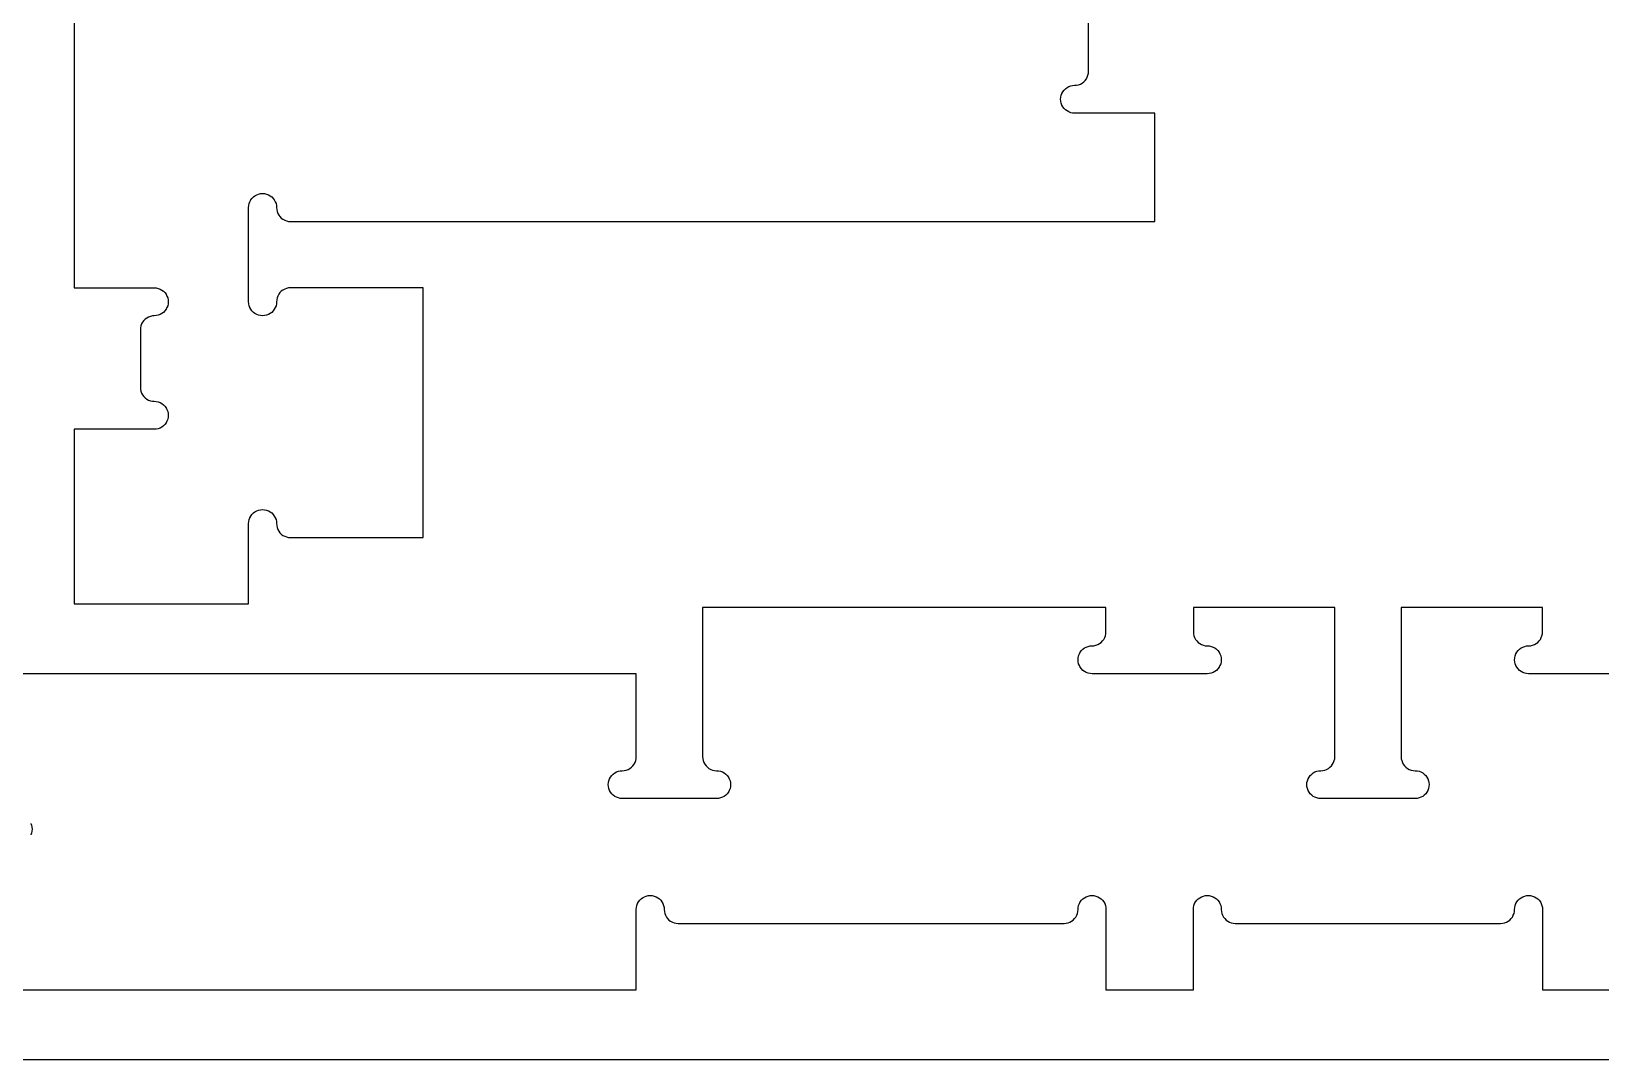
# Model space of a CAD drawing. Header units: inches. Extents: x 1367 to 1651, y -1653 to -1438.
# Drawn here: x 1542.46 to 1560.15, y -1652.54 to -1640.94 of the extents above; entities that cross this region are included whole.
import ezdxf

# ---------------------------------------------------------------- set-up
doc = ezdxf.new("R2010")
doc.units = ezdxf.units.IN
doc.header["$MEASUREMENT"] = 0
doc.linetypes.add('Solid', pattern=[0])
doc.layers.add('000_NOTES', color=6, linetype='Continuous')
doc.layers.add('CUT_THRU', color=7, linetype='Continuous')

msp = doc.modelspace()

# ---------------------------------------------------------------- linework, layer by layer
at = {"linetype": 'Solid', "lineweight": 5}
for points in [[(1542.944, -1640.114, 0), (1542.944, -1643.835, 0), (1543.849, -1643.835, 0), (1543.871, -1643.836, 0), (1543.893, -1643.841, 0), (1543.914, -1643.849, 0), (1543.934, -1643.86, 0), (1543.952, -1643.873, 0), (1543.968, -1643.889, 0), (1543.982, -1643.907, 0), (1543.992, -1643.927, 0), (1544, -1643.948, 0), (1544.005, -1643.97, 0), (1544.007, -1643.992, 0), (1544.005, -1644.015, 0), (1544, -1644.037, 0), (1543.992, -1644.058, 0), (1543.982, -1644.077, 0), (1543.968, -1644.095, 0), (1543.952, -1644.111, 0), (1543.934, -1644.125, 0), (1543.914, -1644.135, 0), (1543.893, -1644.143, 0), (1543.871, -1644.148, 0), (1543.849, -1644.15, 0), (1543.827, -1644.151, 0), (1543.805, -1644.156, 0), (1543.784, -1644.164, 0), (1543.764, -1644.175, 0), (1543.746, -1644.188, 0), (1543.73, -1644.204, 0), (1543.717, -1644.222, 0), (1543.706, -1644.242, 0), (1543.698, -1644.263, 0), (1543.693, -1644.285, 0), (1543.692, -1644.307, 0), (1543.692, -1644.957, 0), (1543.693, -1644.979, 0), (1543.698, -1645.001, 0), (1543.706, -1645.022, 0), (1543.717, -1645.042, 0), (1543.73, -1645.06, 0), (1543.746, -1645.076, 0), (1543.764, -1645.089, 0), (1543.784, -1645.1, 0), (1543.805, -1645.108, 0), (1543.827, -1645.113, 0), (1543.849, -1645.114, 0), (1543.871, -1645.116, 0), (1543.893, -1645.121, 0), (1543.914, -1645.128, 0), (1543.934, -1645.139, 0), (1543.952, -1645.153, 0), (1543.968, -1645.169, 0), (1543.982, -1645.187, 0), (1543.992, -1645.206, 0), (1544, -1645.227, 0), (1544.005, -1645.249, 0), (1544.007, -1645.272, 0), (1544.005, -1645.294, 0), (1544, -1645.316, 0), (1543.992, -1645.337, 0), (1543.982, -1645.357, 0), (1543.968, -1645.375, 0), (1543.952, -1645.391, 0), (1543.934, -1645.404, 0), (1543.914, -1645.415, 0), (1543.893, -1645.423, 0), (1543.871, -1645.428, 0), (1543.849, -1645.429, 0), (1542.944, -1645.429, 0), (1542.944, -1647.398, 0), (1544.912, -1647.398, 0), (1544.912, -1646.492, 0), (1544.914, -1646.47, 0), (1544.918, -1646.448, 0), (1544.926, -1646.427, 0), (1544.937, -1646.407, 0), (1544.95, -1646.389, 0), (1544.966, -1646.373, 0), (1544.984, -1646.36, 0), (1545.004, -1646.349, 0), (1545.025, -1646.341, 0), (1545.047, -1646.336, 0), (1545.069, -1646.335, 0), (1545.092, -1646.336, 0), (1545.114, -1646.341, 0), (1545.135, -1646.349, 0), (1545.155, -1646.36, 0), (1545.173, -1646.373, 0), (1545.189, -1646.389, 0), (1545.202, -1646.407, 0), (1545.213, -1646.427, 0), (1545.221, -1646.448, 0), (1545.225, -1646.47, 0), (1545.227, -1646.492, 0), (1545.229, -1646.515, 0), (1545.233, -1646.537, 0), (1545.241, -1646.558, 0), (1545.252, -1646.577, 0), (1545.265, -1646.595, 0), (1545.281, -1646.611, 0), (1545.299, -1646.625, 0), (1545.319, -1646.635, 0), (1545.34, -1646.643, 0), (1545.362, -1646.648, 0), (1545.384, -1646.65, 0), (1546.881, -1646.65, 0), (1546.881, -1643.835, 0), (1545.384, -1643.835, 0), (1545.362, -1643.836, 0), (1545.34, -1643.841, 0), (1545.319, -1643.849, 0), (1545.299, -1643.86, 0), (1545.281, -1643.873, 0), (1545.265, -1643.889, 0), (1545.252, -1643.907, 0), (1545.241, -1643.927, 0), (1545.233, -1643.948, 0), (1545.229, -1643.97, 0), (1545.227, -1643.992, 0), (1545.225, -1644.015, 0), (1545.221, -1644.037, 0), (1545.213, -1644.058, 0), (1545.202, -1644.077, 0), (1545.189, -1644.095, 0), (1545.173, -1644.111, 0), (1545.155, -1644.125, 0), (1545.135, -1644.135, 0), (1545.114, -1644.143, 0), (1545.092, -1644.148, 0), (1545.069, -1644.15, 0), (1545.047, -1644.148, 0), (1545.025, -1644.143, 0), (1545.004, -1644.135, 0), (1544.984, -1644.125, 0), (1544.966, -1644.111, 0), (1544.95, -1644.095, 0), (1544.937, -1644.077, 0), (1544.926, -1644.058, 0), (1544.918, -1644.037, 0), (1544.914, -1644.015, 0), (1544.912, -1643.992, 0), (1544.912, -1642.929, 0), (1544.914, -1642.907, 0), (1544.918, -1642.885, 0), (1544.926, -1642.864, 0), (1544.937, -1642.844, 0), (1544.95, -1642.826, 0), (1544.966, -1642.81, 0), (1544.984, -1642.797, 0), (1545.004, -1642.786, 0), (1545.025, -1642.778, 0), (1545.047, -1642.773, 0), (1545.069, -1642.772, 0), (1545.092, -1642.773, 0), (1545.114, -1642.778, 0), (1545.135, -1642.786, 0), (1545.155, -1642.797, 0), (1545.173, -1642.81, 0), (1545.189, -1642.826, 0), (1545.202, -1642.844, 0), (1545.213, -1642.864, 0), (1545.221, -1642.885, 0), (1545.225, -1642.907, 0), (1545.227, -1642.929, 0), (1545.229, -1642.952, 0), (1545.233, -1642.974, 0), (1545.241, -1642.995, 0), (1545.252, -1643.014, 0), (1545.265, -1643.032, 0), (1545.281, -1643.048, 0), (1545.299, -1643.062, 0), (1545.319, -1643.072, 0), (1545.34, -1643.08, 0), (1545.362, -1643.085, 0), (1545.384, -1643.087, 0), (1555.129, -1643.087, 0), (1555.129, -1641.866, 0), (1554.223, -1641.866, 0), (1554.201, -1641.865, 0), (1554.179, -1641.86, 0), (1554.158, -1641.852, 0), (1554.138, -1641.841, 0), (1554.12, -1641.828, 0), (1554.104, -1641.812, 0), (1554.091, -1641.794, 0), (1554.08, -1641.774, 0), (1554.072, -1641.753, 0), (1554.067, -1641.731, 0), (1554.066, -1641.709, 0), (1554.067, -1641.686, 0), (1554.072, -1641.664, 0), (1554.08, -1641.643, 0), (1554.091, -1641.624, 0), (1554.104, -1641.606, 0), (1554.12, -1641.59, 0), (1554.138, -1641.576, 0), (1554.158, -1641.566, 0), (1554.179, -1641.558, 0), (1554.201, -1641.553, 0), (1554.223, -1641.551, 0), (1554.245, -1641.55, 0), (1554.267, -1641.545, 0), (1554.288, -1641.537, 0), (1554.308, -1641.526, 0), (1554.326, -1641.513, 0), (1554.342, -1641.497, 0), (1554.356, -1641.479, 0), (1554.366, -1641.459, 0), (1554.374, -1641.438, 0), (1554.379, -1641.416, 0), (1554.381, -1641.394, 0), (1554.381, -1639.898, 0)], [(1560.64, -1648.185, 0), (1559.341, -1648.185, 0), (1559.319, -1648.184, 0), (1559.297, -1648.179, 0), (1559.276, -1648.171, 0), (1559.256, -1648.16, 0), (1559.238, -1648.147, 0), (1559.222, -1648.131, 0), (1559.209, -1648.113, 0), (1559.198, -1648.093, 0), (1559.19, -1648.072, 0), (1559.185, -1648.05, 0), (1559.184, -1648.028, 0), (1559.185, -1648.005, 0), (1559.19, -1647.983, 0), (1559.198, -1647.962, 0), (1559.209, -1647.943, 0), (1559.222, -1647.925, 0), (1559.238, -1647.909, 0), (1559.256, -1647.895, 0), (1559.276, -1647.884, 0), (1559.297, -1647.877, 0), (1559.319, -1647.872, 0), (1559.341, -1647.87, 0), (1559.364, -1647.869, 0), (1559.386, -1647.864, 0), (1559.407, -1647.856, 0), (1559.426, -1647.845, 0), (1559.444, -1647.832, 0), (1559.46, -1647.816, 0), (1559.474, -1647.798, 0), (1559.484, -1647.778, 0), (1559.492, -1647.757, 0), (1559.497, -1647.735, 0), (1559.499, -1647.713, 0), (1559.499, -1647.437, 0), (1557.904, -1647.437, 0), (1557.904, -1649.12, 0), (1557.906, -1649.143, 0), (1557.911, -1649.165, 0), (1557.918, -1649.186, 0), (1557.929, -1649.205, 0), (1557.943, -1649.223, 0), (1557.958, -1649.239, 0), (1557.976, -1649.253, 0), (1557.996, -1649.263, 0), (1558.017, -1649.271, 0), (1558.039, -1649.276, 0), (1558.062, -1649.278, 0), (1558.084, -1649.279, 0), (1558.106, -1649.284, 0), (1558.127, -1649.292, 0), (1558.147, -1649.303, 0), (1558.165, -1649.316, 0), (1558.181, -1649.332, 0), (1558.194, -1649.35, 0), (1558.205, -1649.37, 0), (1558.213, -1649.391, 0), (1558.218, -1649.413, 0), (1558.219, -1649.435, 0), (1558.218, -1649.458, 0), (1558.213, -1649.479, 0), (1558.205, -1649.501, 0), (1558.194, -1649.52, 0), (1558.181, -1649.538, 0), (1558.165, -1649.554, 0), (1558.147, -1649.568, 0), (1558.127, -1649.578, 0), (1558.106, -1649.586, 0), (1558.084, -1649.591, 0), (1558.062, -1649.593, 0), (1556.999, -1649.593, 0), (1556.976, -1649.591, 0), (1556.954, -1649.586, 0), (1556.933, -1649.578, 0), (1556.913, -1649.568, 0), (1556.896, -1649.554, 0), (1556.88, -1649.538, 0), (1556.866, -1649.52, 0), (1556.855, -1649.501, 0), (1556.848, -1649.479, 0), (1556.843, -1649.458, 0), (1556.841, -1649.435, 0), (1556.843, -1649.413, 0), (1556.848, -1649.391, 0), (1556.855, -1649.37, 0), (1556.866, -1649.35, 0), (1556.88, -1649.332, 0), (1556.896, -1649.316, 0), (1556.913, -1649.303, 0), (1556.933, -1649.292, 0), (1556.954, -1649.284, 0), (1556.976, -1649.279, 0), (1556.999, -1649.278, 0), (1557.021, -1649.276, 0), (1557.043, -1649.271, 0), (1557.064, -1649.263, 0), (1557.084, -1649.253, 0), (1557.102, -1649.239, 0), (1557.118, -1649.223, 0), (1557.131, -1649.205, 0), (1557.142, -1649.186, 0), (1557.15, -1649.165, 0), (1557.155, -1649.143, 0), (1557.156, -1649.12, 0), (1557.156, -1647.437, 0), (1555.562, -1647.437, 0), (1555.562, -1647.713, 0), (1555.563, -1647.735, 0), (1555.568, -1647.757, 0), (1555.576, -1647.778, 0), (1555.587, -1647.798, 0), (1555.6, -1647.816, 0), (1555.616, -1647.832, 0), (1555.634, -1647.845, 0), (1555.654, -1647.856, 0), (1555.675, -1647.864, 0), (1555.697, -1647.869, 0), (1555.719, -1647.87, 0), (1555.742, -1647.872, 0), (1555.763, -1647.877, 0), (1555.785, -1647.884, 0), (1555.804, -1647.895, 0), (1555.822, -1647.909, 0), (1555.838, -1647.925, 0), (1555.852, -1647.943, 0), (1555.862, -1647.962, 0), (1555.87, -1647.983, 0), (1555.875, -1648.005, 0), (1555.877, -1648.028, 0), (1555.875, -1648.05, 0), (1555.87, -1648.072, 0), (1555.862, -1648.093, 0), (1555.852, -1648.113, 0), (1555.838, -1648.131, 0), (1555.822, -1648.147, 0), (1555.804, -1648.16, 0), (1555.785, -1648.171, 0), (1555.763, -1648.179, 0), (1555.742, -1648.184, 0), (1555.719, -1648.185, 0), (1554.42, -1648.185, 0), (1554.397, -1648.184, 0), (1554.376, -1648.179, 0), (1554.354, -1648.171, 0), (1554.335, -1648.16, 0), (1554.317, -1648.147, 0), (1554.301, -1648.131, 0), (1554.287, -1648.113, 0), (1554.277, -1648.093, 0), (1554.269, -1648.072, 0), (1554.264, -1648.05, 0), (1554.262, -1648.028, 0), (1554.264, -1648.005, 0), (1554.269, -1647.983, 0), (1554.277, -1647.962, 0), (1554.287, -1647.943, 0), (1554.301, -1647.925, 0), (1554.317, -1647.909, 0), (1554.335, -1647.895, 0), (1554.354, -1647.884, 0), (1554.376, -1647.877, 0), (1554.397, -1647.872, 0), (1554.42, -1647.87, 0), (1554.442, -1647.869, 0), (1554.464, -1647.864, 0), (1554.485, -1647.856, 0), (1554.505, -1647.845, 0), (1554.523, -1647.832, 0), (1554.539, -1647.816, 0), (1554.552, -1647.798, 0), (1554.563, -1647.778, 0), (1554.571, -1647.757, 0), (1554.576, -1647.735, 0), (1554.577, -1647.713, 0), (1554.577, -1647.437, 0), (1550.03, -1647.437, 0), (1550.03, -1649.12, 0), (1550.032, -1649.143, 0), (1550.037, -1649.165, 0), (1550.044, -1649.186, 0), (1550.055, -1649.205, 0), (1550.069, -1649.223, 0), (1550.084, -1649.239, 0), (1550.102, -1649.253, 0), (1550.122, -1649.263, 0), (1550.143, -1649.271, 0), (1550.165, -1649.276, 0), (1550.188, -1649.278, 0), (1550.21, -1649.279, 0), (1550.232, -1649.284, 0), (1550.253, -1649.292, 0), (1550.273, -1649.303, 0), (1550.291, -1649.316, 0), (1550.307, -1649.332, 0), (1550.32, -1649.35, 0), (1550.331, -1649.37, 0), (1550.339, -1649.391, 0), (1550.343, -1649.413, 0), (1550.345, -1649.435, 0), (1550.343, -1649.458, 0), (1550.339, -1649.479, 0), (1550.331, -1649.501, 0), (1550.32, -1649.52, 0), (1550.307, -1649.538, 0), (1550.291, -1649.554, 0), (1550.273, -1649.568, 0), (1550.253, -1649.578, 0), (1550.232, -1649.586, 0), (1550.21, -1649.591, 0), (1550.188, -1649.593, 0), (1549.125, -1649.593, 0), (1549.102, -1649.591, 0), (1549.08, -1649.586, 0), (1549.059, -1649.578, 0), (1549.039, -1649.568, 0), (1549.021, -1649.554, 0), (1549.006, -1649.538, 0), (1548.992, -1649.52, 0), (1548.981, -1649.501, 0), (1548.974, -1649.479, 0), (1548.969, -1649.458, 0), (1548.967, -1649.435, 0), (1548.969, -1649.413, 0), (1548.974, -1649.391, 0), (1548.981, -1649.37, 0), (1548.992, -1649.35, 0), (1549.006, -1649.332, 0), (1549.021, -1649.316, 0), (1549.039, -1649.303, 0), (1549.059, -1649.292, 0), (1549.08, -1649.284, 0), (1549.102, -1649.279, 0), (1549.125, -1649.278, 0), (1549.147, -1649.276, 0), (1549.169, -1649.271, 0), (1549.19, -1649.263, 0), (1549.21, -1649.253, 0), (1549.228, -1649.239, 0), (1549.244, -1649.223, 0), (1549.257, -1649.205, 0), (1549.268, -1649.186, 0), (1549.276, -1649.165, 0), (1549.28, -1649.143, 0), (1549.282, -1649.12, 0), (1549.282, -1648.185, 0), (1542.156, -1648.185, 0)], [(1542.457, -1649.872, 0), (1542.465, -1649.893, 0), (1542.469, -1649.915, 0), (1542.471, -1649.937, 0), (1542.469, -1649.96, 0), (1542.465, -1649.981, 0), (1542.457, -1650.003, 0)], [(1542.156, -1651.748, 0), (1549.282, -1651.748, 0), (1549.282, -1650.843, 0), (1549.284, -1650.82, 0), (1549.288, -1650.798, 0), (1549.296, -1650.777, 0), (1549.307, -1650.757, 0), (1549.321, -1650.739, 0), (1549.336, -1650.724, 0), (1549.354, -1650.71, 0), (1549.374, -1650.699, 0), (1549.395, -1650.692, 0), (1549.417, -1650.687, 0), (1549.44, -1650.685, 0), (1549.462, -1650.687, 0), (1549.484, -1650.692, 0), (1549.505, -1650.699, 0), (1549.525, -1650.71, 0), (1549.543, -1650.724, 0), (1549.559, -1650.739, 0), (1549.572, -1650.757, 0), (1549.583, -1650.777, 0), (1549.591, -1650.798, 0), (1549.595, -1650.82, 0), (1549.597, -1650.843, 0), (1549.599, -1650.865, 0), (1549.603, -1650.887, 0), (1549.611, -1650.908, 0), (1549.622, -1650.928, 0), (1549.636, -1650.946, 0), (1549.651, -1650.962, 0), (1549.669, -1650.975, 0), (1549.689, -1650.986, 0), (1549.71, -1650.994, 0), (1549.732, -1650.998, 0), (1549.755, -1651, 0), (1554.105, -1651, 0), (1554.127, -1650.998, 0), (1554.149, -1650.994, 0), (1554.17, -1650.986, 0), (1554.19, -1650.975, 0), (1554.208, -1650.962, 0), (1554.224, -1650.946, 0), (1554.237, -1650.928, 0), (1554.248, -1650.908, 0), (1554.256, -1650.887, 0), (1554.261, -1650.865, 0), (1554.262, -1650.843, 0), (1554.264, -1650.82, 0), (1554.269, -1650.798, 0), (1554.277, -1650.777, 0), (1554.287, -1650.757, 0), (1554.301, -1650.739, 0), (1554.317, -1650.724, 0), (1554.335, -1650.71, 0), (1554.354, -1650.699, 0), (1554.376, -1650.692, 0), (1554.397, -1650.687, 0), (1554.42, -1650.685, 0), (1554.442, -1650.687, 0), (1554.464, -1650.692, 0), (1554.485, -1650.699, 0), (1554.505, -1650.71, 0), (1554.523, -1650.724, 0), (1554.539, -1650.739, 0), (1554.552, -1650.757, 0), (1554.563, -1650.777, 0), (1554.571, -1650.798, 0), (1554.576, -1650.82, 0), (1554.577, -1650.843, 0), (1554.577, -1651.748, 0), (1555.562, -1651.748, 0), (1555.562, -1650.843, 0), (1555.563, -1650.82, 0), (1555.568, -1650.798, 0), (1555.576, -1650.777, 0), (1555.587, -1650.757, 0), (1555.6, -1650.739, 0), (1555.616, -1650.724, 0), (1555.634, -1650.71, 0), (1555.654, -1650.699, 0), (1555.675, -1650.692, 0), (1555.697, -1650.687, 0), (1555.719, -1650.685, 0), (1555.742, -1650.687, 0), (1555.763, -1650.692, 0), (1555.785, -1650.699, 0), (1555.804, -1650.71, 0), (1555.822, -1650.724, 0), (1555.838, -1650.739, 0), (1555.852, -1650.757, 0), (1555.862, -1650.777, 0), (1555.87, -1650.798, 0), (1555.875, -1650.82, 0), (1555.877, -1650.843, 0), (1555.878, -1650.865, 0), (1555.883, -1650.887, 0), (1555.891, -1650.908, 0), (1555.902, -1650.928, 0), (1555.915, -1650.946, 0), (1555.931, -1650.962, 0), (1555.949, -1650.975, 0), (1555.969, -1650.986, 0), (1555.99, -1650.994, 0), (1556.012, -1650.998, 0), (1556.034, -1651, 0), (1559.026, -1651, 0), (1559.049, -1650.998, 0), (1559.071, -1650.994, 0), (1559.092, -1650.986, 0), (1559.111, -1650.975, 0), (1559.129, -1650.962, 0), (1559.145, -1650.946, 0), (1559.159, -1650.928, 0), (1559.169, -1650.908, 0), (1559.177, -1650.887, 0), (1559.182, -1650.865, 0), (1559.184, -1650.843, 0), (1559.185, -1650.82, 0), (1559.19, -1650.798, 0), (1559.198, -1650.777, 0), (1559.209, -1650.757, 0), (1559.222, -1650.739, 0), (1559.238, -1650.724, 0), (1559.256, -1650.71, 0), (1559.276, -1650.699, 0), (1559.297, -1650.692, 0), (1559.319, -1650.687, 0), (1559.341, -1650.685, 0), (1559.364, -1650.687, 0), (1559.386, -1650.692, 0), (1559.407, -1650.699, 0), (1559.426, -1650.71, 0), (1559.444, -1650.724, 0), (1559.46, -1650.739, 0), (1559.474, -1650.757, 0), (1559.484, -1650.777, 0), (1559.492, -1650.798, 0), (1559.497, -1650.82, 0), (1559.499, -1650.843, 0), (1559.499, -1651.748, 0), (1560.483, -1651.748, 0)]]:
    msp.add_polyline3d(points, dxfattribs=at)
at = {"layer": 'CUT_THRU'}
for points in [[(1542.944, -1640.114), (1542.944, -1643.835), (1543.849, -1643.835), (1543.871, -1643.836), (1543.893, -1643.841), (1543.914, -1643.849), (1543.934, -1643.86), (1543.952, -1643.873), (1543.968, -1643.889), (1543.982, -1643.907), (1543.992, -1643.927), (1544, -1643.948), (1544.005, -1643.97), (1544.007, -1643.992), (1544.005, -1644.015), (1544, -1644.037), (1543.992, -1644.058), (1543.982, -1644.077), (1543.968, -1644.095), (1543.952, -1644.111), (1543.934, -1644.125), (1543.914, -1644.135), (1543.893, -1644.143), (1543.871, -1644.148), (1543.849, -1644.15), (1543.827, -1644.151), (1543.805, -1644.156), (1543.784, -1644.164), (1543.764, -1644.175), (1543.746, -1644.188), (1543.73, -1644.204), (1543.717, -1644.222), (1543.706, -1644.242), (1543.698, -1644.263), (1543.693, -1644.285), (1543.692, -1644.307), (1543.692, -1644.957), (1543.693, -1644.979), (1543.698, -1645.001), (1543.706, -1645.022), (1543.717, -1645.042), (1543.73, -1645.06), (1543.746, -1645.076), (1543.764, -1645.089), (1543.784, -1645.1), (1543.805, -1645.108), (1543.827, -1645.113), (1543.849, -1645.114), (1543.871, -1645.116), (1543.893, -1645.121), (1543.914, -1645.128), (1543.934, -1645.139), (1543.952, -1645.153), (1543.968, -1645.169), (1543.982, -1645.187), (1543.992, -1645.206), (1544, -1645.227), (1544.005, -1645.249), (1544.007, -1645.272), (1544.005, -1645.294), (1544, -1645.316), (1543.992, -1645.337), (1543.982, -1645.357), (1543.968, -1645.375), (1543.952, -1645.391), (1543.934, -1645.404), (1543.914, -1645.415), (1543.893, -1645.423), (1543.871, -1645.428), (1543.849, -1645.429), (1542.944, -1645.429), (1542.944, -1647.398), (1544.912, -1647.398), (1544.912, -1646.492), (1544.914, -1646.47), (1544.918, -1646.448), (1544.926, -1646.427), (1544.937, -1646.407), (1544.95, -1646.389), (1544.966, -1646.373), (1544.984, -1646.36), (1545.004, -1646.349), (1545.025, -1646.341), (1545.047, -1646.336), (1545.069, -1646.335), (1545.092, -1646.336), (1545.114, -1646.341), (1545.135, -1646.349), (1545.155, -1646.36), (1545.173, -1646.373), (1545.189, -1646.389), (1545.202, -1646.407), (1545.213, -1646.427), (1545.221, -1646.448), (1545.225, -1646.47), (1545.227, -1646.492), (1545.229, -1646.515), (1545.233, -1646.537), (1545.241, -1646.558), (1545.252, -1646.577), (1545.265, -1646.595), (1545.281, -1646.611), (1545.299, -1646.625), (1545.319, -1646.635), (1545.34, -1646.643), (1545.362, -1646.648), (1545.384, -1646.65), (1546.881, -1646.65), (1546.881, -1643.835), (1545.384, -1643.835), (1545.362, -1643.836), (1545.34, -1643.841), (1545.319, -1643.849), (1545.299, -1643.86), (1545.281, -1643.873), (1545.265, -1643.889), (1545.252, -1643.907), (1545.241, -1643.927), (1545.233, -1643.948), (1545.229, -1643.97), (1545.227, -1643.992), (1545.225, -1644.015), (1545.221, -1644.037), (1545.213, -1644.058), (1545.202, -1644.077), (1545.189, -1644.095), (1545.173, -1644.111), (1545.155, -1644.125), (1545.135, -1644.135), (1545.114, -1644.143), (1545.092, -1644.148), (1545.069, -1644.15), (1545.047, -1644.148), (1545.025, -1644.143), (1545.004, -1644.135), (1544.984, -1644.125), (1544.966, -1644.111), (1544.95, -1644.095), (1544.937, -1644.077), (1544.926, -1644.058), (1544.918, -1644.037), (1544.914, -1644.015), (1544.912, -1643.992), (1544.912, -1642.929), (1544.914, -1642.907), (1544.918, -1642.885), (1544.926, -1642.864), (1544.937, -1642.844), (1544.95, -1642.826), (1544.966, -1642.81), (1544.984, -1642.797), (1545.004, -1642.786), (1545.025, -1642.778), (1545.047, -1642.773), (1545.069, -1642.772), (1545.092, -1642.773), (1545.114, -1642.778), (1545.135, -1642.786), (1545.155, -1642.797), (1545.173, -1642.81), (1545.189, -1642.826), (1545.202, -1642.844), (1545.213, -1642.864), (1545.221, -1642.885), (1545.225, -1642.907), (1545.227, -1642.929), (1545.229, -1642.952), (1545.233, -1642.974), (1545.241, -1642.995), (1545.252, -1643.014), (1545.265, -1643.032), (1545.281, -1643.048), (1545.299, -1643.062), (1545.319, -1643.072), (1545.34, -1643.08), (1545.362, -1643.085), (1545.384, -1643.087), (1555.129, -1643.087), (1555.129, -1641.866), (1554.223, -1641.866), (1554.201, -1641.865), (1554.179, -1641.86), (1554.158, -1641.852), (1554.138, -1641.841), (1554.12, -1641.828), (1554.104, -1641.812), (1554.091, -1641.794), (1554.08, -1641.774), (1554.072, -1641.753), (1554.067, -1641.731), (1554.066, -1641.709), (1554.067, -1641.686), (1554.072, -1641.664), (1554.08, -1641.643), (1554.091, -1641.624), (1554.104, -1641.606), (1554.12, -1641.59), (1554.138, -1641.576), (1554.158, -1641.566), (1554.179, -1641.558), (1554.201, -1641.553), (1554.223, -1641.551), (1554.245, -1641.55), (1554.267, -1641.545), (1554.288, -1641.537), (1554.308, -1641.526), (1554.326, -1641.513), (1554.342, -1641.497), (1554.356, -1641.479), (1554.366, -1641.459), (1554.374, -1641.438), (1554.379, -1641.416), (1554.381, -1641.394), (1554.381, -1639.898)], [(1560.64, -1648.185), (1559.341, -1648.185), (1559.319, -1648.184), (1559.297, -1648.179), (1559.276, -1648.171), (1559.256, -1648.16), (1559.238, -1648.147), (1559.222, -1648.131), (1559.209, -1648.113), (1559.198, -1648.093), (1559.19, -1648.072), (1559.185, -1648.05), (1559.184, -1648.028), (1559.185, -1648.005), (1559.19, -1647.983), (1559.198, -1647.962), (1559.209, -1647.943), (1559.222, -1647.925), (1559.238, -1647.909), (1559.256, -1647.895), (1559.276, -1647.884), (1559.297, -1647.877), (1559.319, -1647.872), (1559.341, -1647.87), (1559.364, -1647.869), (1559.386, -1647.864), (1559.407, -1647.856), (1559.426, -1647.845), (1559.444, -1647.832), (1559.46, -1647.816), (1559.474, -1647.798), (1559.484, -1647.778), (1559.492, -1647.757), (1559.497, -1647.735), (1559.499, -1647.713), (1559.499, -1647.437), (1557.904, -1647.437), (1557.904, -1649.12), (1557.906, -1649.143), (1557.911, -1649.165), (1557.918, -1649.186), (1557.929, -1649.205), (1557.943, -1649.223), (1557.958, -1649.239), (1557.976, -1649.253), (1557.996, -1649.263), (1558.017, -1649.271), (1558.039, -1649.276), (1558.062, -1649.278), (1558.084, -1649.279), (1558.106, -1649.284), (1558.127, -1649.292), (1558.147, -1649.303), (1558.165, -1649.316), (1558.181, -1649.332), (1558.194, -1649.35), (1558.205, -1649.37), (1558.213, -1649.391), (1558.218, -1649.413), (1558.219, -1649.435), (1558.218, -1649.458), (1558.213, -1649.479), (1558.205, -1649.501), (1558.194, -1649.52), (1558.181, -1649.538), (1558.165, -1649.554), (1558.147, -1649.568), (1558.127, -1649.578), (1558.106, -1649.586), (1558.084, -1649.591), (1558.062, -1649.593), (1556.999, -1649.593), (1556.976, -1649.591), (1556.954, -1649.586), (1556.933, -1649.578), (1556.913, -1649.568), (1556.896, -1649.554), (1556.88, -1649.538), (1556.866, -1649.52), (1556.855, -1649.501), (1556.848, -1649.479), (1556.843, -1649.458), (1556.841, -1649.435), (1556.843, -1649.413), (1556.848, -1649.391), (1556.855, -1649.37), (1556.866, -1649.35), (1556.88, -1649.332), (1556.896, -1649.316), (1556.913, -1649.303), (1556.933, -1649.292), (1556.954, -1649.284), (1556.976, -1649.279), (1556.999, -1649.278), (1557.021, -1649.276), (1557.043, -1649.271), (1557.064, -1649.263), (1557.084, -1649.253), (1557.102, -1649.239), (1557.118, -1649.223), (1557.131, -1649.205), (1557.142, -1649.186), (1557.15, -1649.165), (1557.155, -1649.143), (1557.156, -1649.12), (1557.156, -1647.437), (1555.562, -1647.437), (1555.562, -1647.713), (1555.563, -1647.735), (1555.568, -1647.757), (1555.576, -1647.778), (1555.587, -1647.798), (1555.6, -1647.816), (1555.616, -1647.832), (1555.634, -1647.845), (1555.654, -1647.856), (1555.675, -1647.864), (1555.697, -1647.869), (1555.719, -1647.87), (1555.742, -1647.872), (1555.763, -1647.877), (1555.785, -1647.884), (1555.804, -1647.895), (1555.822, -1647.909), (1555.838, -1647.925), (1555.852, -1647.943), (1555.862, -1647.962), (1555.87, -1647.983), (1555.875, -1648.005), (1555.877, -1648.028), (1555.875, -1648.05), (1555.87, -1648.072), (1555.862, -1648.093), (1555.852, -1648.113), (1555.838, -1648.131), (1555.822, -1648.147), (1555.804, -1648.16), (1555.785, -1648.171), (1555.763, -1648.179), (1555.742, -1648.184), (1555.719, -1648.185), (1554.42, -1648.185), (1554.397, -1648.184), (1554.376, -1648.179), (1554.354, -1648.171), (1554.335, -1648.16), (1554.317, -1648.147), (1554.301, -1648.131), (1554.287, -1648.113), (1554.277, -1648.093), (1554.269, -1648.072), (1554.264, -1648.05), (1554.262, -1648.028), (1554.264, -1648.005), (1554.269, -1647.983), (1554.277, -1647.962), (1554.287, -1647.943), (1554.301, -1647.925), (1554.317, -1647.909), (1554.335, -1647.895), (1554.354, -1647.884), (1554.376, -1647.877), (1554.397, -1647.872), (1554.42, -1647.87), (1554.442, -1647.869), (1554.464, -1647.864), (1554.485, -1647.856), (1554.505, -1647.845), (1554.523, -1647.832), (1554.539, -1647.816), (1554.552, -1647.798), (1554.563, -1647.778), (1554.571, -1647.757), (1554.576, -1647.735), (1554.577, -1647.713), (1554.577, -1647.437), (1550.03, -1647.437), (1550.03, -1649.12), (1550.032, -1649.143), (1550.037, -1649.165), (1550.044, -1649.186), (1550.055, -1649.205), (1550.069, -1649.223), (1550.084, -1649.239), (1550.102, -1649.253), (1550.122, -1649.263), (1550.143, -1649.271), (1550.165, -1649.276), (1550.188, -1649.278), (1550.21, -1649.279), (1550.232, -1649.284), (1550.253, -1649.292), (1550.273, -1649.303), (1550.291, -1649.316), (1550.307, -1649.332), (1550.32, -1649.35), (1550.331, -1649.37), (1550.339, -1649.391), (1550.343, -1649.413), (1550.345, -1649.435), (1550.343, -1649.458), (1550.339, -1649.479), (1550.331, -1649.501), (1550.32, -1649.52), (1550.307, -1649.538), (1550.291, -1649.554), (1550.273, -1649.568), (1550.253, -1649.578), (1550.232, -1649.586), (1550.21, -1649.591), (1550.188, -1649.593), (1549.125, -1649.593), (1549.102, -1649.591), (1549.08, -1649.586), (1549.059, -1649.578), (1549.039, -1649.568), (1549.021, -1649.554), (1549.006, -1649.538), (1548.992, -1649.52), (1548.981, -1649.501), (1548.974, -1649.479), (1548.969, -1649.458), (1548.967, -1649.435), (1548.969, -1649.413), (1548.974, -1649.391), (1548.981, -1649.37), (1548.992, -1649.35), (1549.006, -1649.332), (1549.021, -1649.316), (1549.039, -1649.303), (1549.059, -1649.292), (1549.08, -1649.284), (1549.102, -1649.279), (1549.125, -1649.278), (1549.147, -1649.276), (1549.169, -1649.271), (1549.19, -1649.263), (1549.21, -1649.253), (1549.228, -1649.239), (1549.244, -1649.223), (1549.257, -1649.205), (1549.268, -1649.186), (1549.276, -1649.165), (1549.28, -1649.143), (1549.282, -1649.12), (1549.282, -1648.185), (1542.156, -1648.185)], [(1542.457, -1649.872), (1542.465, -1649.893), (1542.469, -1649.915), (1542.471, -1649.937), (1542.469, -1649.96), (1542.465, -1649.981), (1542.457, -1650.003)], [(1542.156, -1651.748), (1549.282, -1651.748), (1549.282, -1650.843), (1549.284, -1650.82), (1549.288, -1650.798), (1549.296, -1650.777), (1549.307, -1650.757), (1549.321, -1650.739), (1549.336, -1650.724), (1549.354, -1650.71), (1549.374, -1650.699), (1549.395, -1650.692), (1549.417, -1650.687), (1549.44, -1650.685), (1549.462, -1650.687), (1549.484, -1650.692), (1549.505, -1650.699), (1549.525, -1650.71), (1549.543, -1650.724), (1549.559, -1650.739), (1549.572, -1650.757), (1549.583, -1650.777), (1549.591, -1650.798), (1549.595, -1650.82), (1549.597, -1650.843), (1549.599, -1650.865), (1549.603, -1650.887), (1549.611, -1650.908), (1549.622, -1650.928), (1549.636, -1650.946), (1549.651, -1650.962), (1549.669, -1650.975), (1549.689, -1650.986), (1549.71, -1650.994), (1549.732, -1650.998), (1549.755, -1651), (1554.105, -1651), (1554.127, -1650.998), (1554.149, -1650.994), (1554.17, -1650.986), (1554.19, -1650.975), (1554.208, -1650.962), (1554.224, -1650.946), (1554.237, -1650.928), (1554.248, -1650.908), (1554.256, -1650.887), (1554.261, -1650.865), (1554.262, -1650.843), (1554.264, -1650.82), (1554.269, -1650.798), (1554.277, -1650.777), (1554.287, -1650.757), (1554.301, -1650.739), (1554.317, -1650.724), (1554.335, -1650.71), (1554.354, -1650.699), (1554.376, -1650.692), (1554.397, -1650.687), (1554.42, -1650.685), (1554.442, -1650.687), (1554.464, -1650.692), (1554.485, -1650.699), (1554.505, -1650.71), (1554.523, -1650.724), (1554.539, -1650.739), (1554.552, -1650.757), (1554.563, -1650.777), (1554.571, -1650.798), (1554.576, -1650.82), (1554.577, -1650.843), (1554.577, -1651.748), (1555.562, -1651.748), (1555.562, -1650.843), (1555.563, -1650.82), (1555.568, -1650.798), (1555.576, -1650.777), (1555.587, -1650.757), (1555.6, -1650.739), (1555.616, -1650.724), (1555.634, -1650.71), (1555.654, -1650.699), (1555.675, -1650.692), (1555.697, -1650.687), (1555.719, -1650.685), (1555.742, -1650.687), (1555.763, -1650.692), (1555.785, -1650.699), (1555.804, -1650.71), (1555.822, -1650.724), (1555.838, -1650.739), (1555.852, -1650.757), (1555.862, -1650.777), (1555.87, -1650.798), (1555.875, -1650.82), (1555.877, -1650.843), (1555.878, -1650.865), (1555.883, -1650.887), (1555.891, -1650.908), (1555.902, -1650.928), (1555.915, -1650.946), (1555.931, -1650.962), (1555.949, -1650.975), (1555.969, -1650.986), (1555.99, -1650.994), (1556.012, -1650.998), (1556.034, -1651), (1559.026, -1651), (1559.049, -1650.998), (1559.071, -1650.994), (1559.092, -1650.986), (1559.111, -1650.975), (1559.129, -1650.962), (1559.145, -1650.946), (1559.159, -1650.928), (1559.169, -1650.908), (1559.177, -1650.887), (1559.182, -1650.865), (1559.184, -1650.843), (1559.185, -1650.82), (1559.19, -1650.798), (1559.198, -1650.777), (1559.209, -1650.757), (1559.222, -1650.739), (1559.238, -1650.724), (1559.256, -1650.71), (1559.276, -1650.699), (1559.297, -1650.692), (1559.319, -1650.687), (1559.341, -1650.685), (1559.364, -1650.687), (1559.386, -1650.692), (1559.407, -1650.699), (1559.426, -1650.71), (1559.444, -1650.724), (1559.46, -1650.739), (1559.474, -1650.757), (1559.484, -1650.777), (1559.492, -1650.798), (1559.497, -1650.82), (1559.499, -1650.843), (1559.499, -1651.748), (1560.483, -1651.748)]]:
    msp.add_lwpolyline(points, dxfattribs=at)

# ---------------------------------------------------------------- meshes
at = {"layer": '000_NOTES'}
mesh = msp.add_polyface(dxfattribs=at)
corners = [(1524.459, -1652.536), (1524.459, -1556.536), (1572.459, -1556.536), (1572.459, -1652.536)]
mesh.append_faces([[corners[k] for k in face] for face in [(0, 3, 2, 1)]])

doc.saveas('drawing.dxf')
